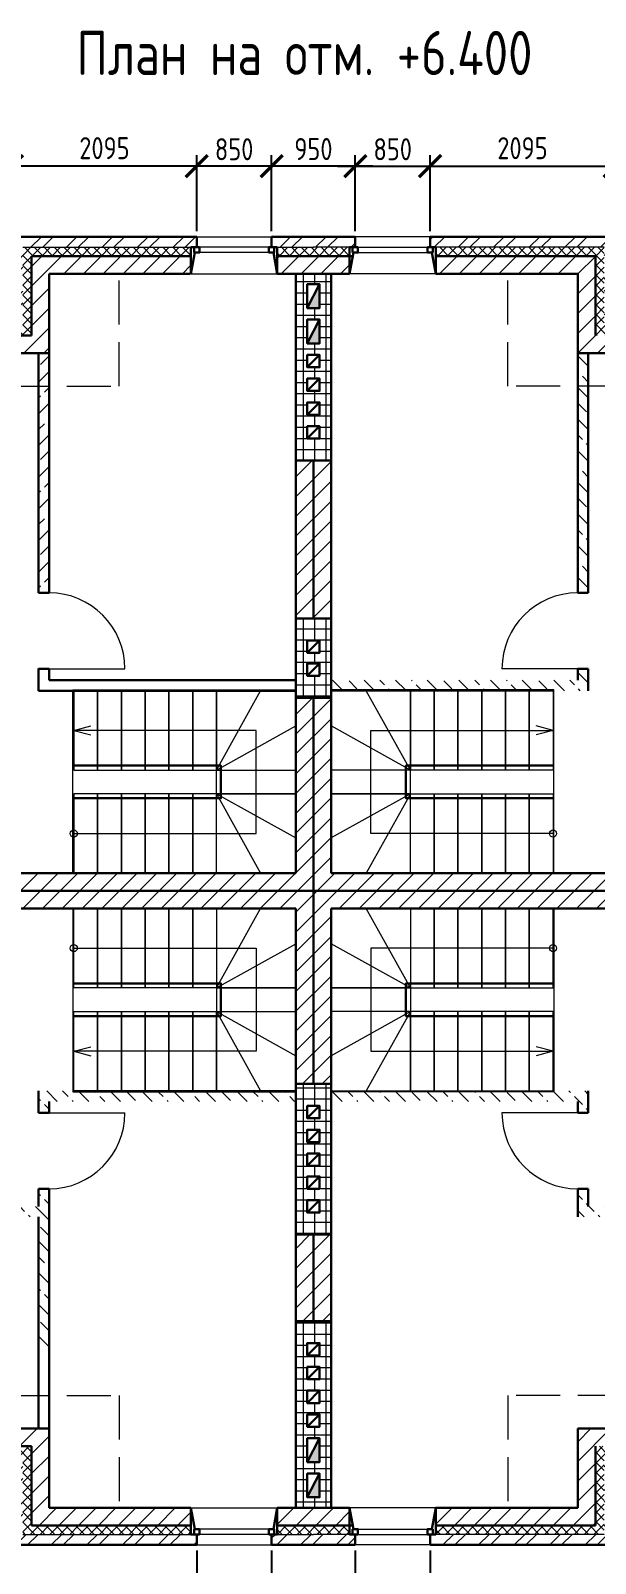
# Model space of a CAD drawing. Header units: millimetres. Extents: x -56498 to 234605, y -296269 to -29969.
# Drawn here: x 82372 to 88782, y -166939 to -149553 of the extents above; entities that cross this region are included whole.
import ezdxf
from ezdxf.enums import TextEntityAlignment as Align

# ---------------------------------------------------------------- set-up
doc = ezdxf.new("R2010")
doc.units = ezdxf.units.MM
doc.header["$LTSCALE"] = 100
doc.header["$PDMODE"] = 35
doc.linetypes.add('GOST2.303 4', pattern=[7, 5, -2, 0])
for name, color, linetype, lineweight in [('0.3', 7, 'Continuous', 30), ('Примітки 0.09', 200, 'Continuous', 9), ('Розміри 0.09', 5, 'Continuous', 9), ('Тонкі 0.18', 142, 'Continuous', 18), ('Штрихові 0.18', 7, 'GOST2.303 4', 18), ('Штрихування 0.09', 253, 'Continuous', 9)]:
    doc.layers.add(name, color=color, linetype=linetype, lineweight=lineweight)
doc.styles.add('GOST 2.304', font='CS_Gost2304.shx')
doc.styles.add('SPDS', font='SPDS.shx', dxfattribs={"width": 0.9})
doc.dimstyles.new('SPDS', dxfattribs={"dimscale": 100, "dimtxt": 2.5, "dimasz": 2.5, "dimexe": 1.25, "dimexo": 0.625, "dimtad": 1, "dimrnd": 0.001, "dimtxsty": 'GOST 2.304', "dimblk": 'ARCHTICK', "dimcen": 2.5, "dimdle": 2, "dimadec": 0, "dimazin": 2, "dimtfac": 0.75, "dimtmove": 1, "dimatfit": 3, "dimfxl": 0, "dimtolj": 1, "dimarcsym": 0})

# ---------------------------------------------------------------- blocks, each defined once
blk = doc.blocks.new('_ArchTick')
at = {"color": 0, "linetype": 'ByBlock', "const_width": 0.15}
blk.add_lwpolyline([(-0.5, -0.5), (0.5, 0.5)], dxfattribs=at)
blk = doc.blocks.new('*D242')
at = {"layer": 'Defpoints', "color": 0, "transparency": 16777216}
for p in [(84257, -166730), (85107, -166730), (84257, -167530)]:
    blk.add_point(p, dxfattribs=at)
at = {"layer": 'Розміри 0.09', "color": 0, "lineweight": -2, "transparency": 16777216}
for p, q in [((84257, -166793), (84257, -167655)), ((85107, -166793), (85107, -167655)), ((85307, -167530), (84057, -167530))]:
    blk.add_line(p, q, dxfattribs=at)
at = {"layer": 'Розміри 0.09', "color": 0, "lineweight": -2, "transparency": 16777216, "xscale": 250, "yscale": 250, "zscale": 250, "rotation": 180}
blk.add_blockref('_ArchTick', (84257, -167530), dxfattribs=at)
at = {"layer": 'Розміри 0.09', "color": 0, "lineweight": -2, "transparency": 16777216, "xscale": 250, "yscale": 250, "zscale": 250}
blk.add_blockref('_ArchTick', (85107, -167530), dxfattribs=at)
at = {"layer": 'Розміри 0.09', "color": 0, "transparency": 16777216, "insert": (84682, -167338), "char_height": 250, "attachment_point": 5, "style": 'GOST 2.304'}
blk.add_mtext('\\A1;850', dxfattribs=at)
blk = doc.blocks.new('*D243')
at = {"layer": 'Defpoints', "color": 0, "transparency": 16777216}
for p in [(82162, -166730), (84257, -166730), (82162, -167530)]:
    blk.add_point(p, dxfattribs=at)
at = {"layer": 'Розміри 0.09', "color": 0, "lineweight": -2, "transparency": 16777216}
for p, q in [((82162, -166793), (82162, -167655)), ((84257, -166793), (84257, -167655)), ((84457, -167530), (81962, -167530))]:
    blk.add_line(p, q, dxfattribs=at)
at = {"layer": 'Розміри 0.09', "color": 0, "lineweight": -2, "transparency": 16777216, "xscale": 250, "yscale": 250, "zscale": 250, "rotation": 180}
blk.add_blockref('_ArchTick', (82162, -167530), dxfattribs=at)
at = {"layer": 'Розміри 0.09', "color": 0, "lineweight": -2, "transparency": 16777216, "xscale": 250, "yscale": 250, "zscale": 250}
blk.add_blockref('_ArchTick', (84257, -167530), dxfattribs=at)
at = {"layer": 'Розміри 0.09', "color": 0, "transparency": 16777216, "insert": (83210, -167326), "char_height": 250, "attachment_point": 5, "style": 'GOST 2.304'}
blk.add_mtext('\\A1;2095', dxfattribs=at)
blk = doc.blocks.new('*D218')
at = {"layer": 'Defpoints', "color": 0, "transparency": 16777216}
for p in [(84257, -151090), (84257, -151890), (85107, -151890)]:
    blk.add_point(p, dxfattribs=at)
at = {"layer": 'Розміри 0.09', "color": 0, "lineweight": -2, "transparency": 16777216}
for p, q in [((84257, -151828), (84257, -150965)), ((85107, -151828), (85107, -150965)), ((85307, -151090), (84057, -151090))]:
    blk.add_line(p, q, dxfattribs=at)
at = {"layer": 'Розміри 0.09', "color": 0, "lineweight": -2, "transparency": 16777216, "xscale": 250, "yscale": 250, "zscale": 250, "rotation": 180}
blk.add_blockref('_ArchTick', (84257, -151090), dxfattribs=at)
at = {"layer": 'Розміри 0.09', "color": 0, "lineweight": -2, "transparency": 16777216, "xscale": 250, "yscale": 250, "zscale": 250}
blk.add_blockref('_ArchTick', (85107, -151090), dxfattribs=at)
at = {"layer": 'Розміри 0.09', "color": 0, "transparency": 16777216, "insert": (84682, -150898), "char_height": 250, "attachment_point": 5, "style": 'GOST 2.304'}
blk.add_mtext('\\A1;850', dxfattribs=at)
blk = doc.blocks.new('*D219')
at = {"layer": 'Defpoints', "color": 0, "transparency": 16777216}
for p in [(82162, -151090), (82162, -151890), (84257, -151890)]:
    blk.add_point(p, dxfattribs=at)
at = {"layer": 'Розміри 0.09', "color": 0, "lineweight": -2, "transparency": 16777216}
for p, q in [((82162, -151828), (82162, -150965)), ((84257, -151828), (84257, -150965)), ((84457, -151090), (81962, -151090))]:
    blk.add_line(p, q, dxfattribs=at)
at = {"layer": 'Розміри 0.09', "color": 0, "lineweight": -2, "transparency": 16777216, "xscale": 250, "yscale": 250, "zscale": 250, "rotation": 180}
blk.add_blockref('_ArchTick', (82162, -151090), dxfattribs=at)
at = {"layer": 'Розміри 0.09', "color": 0, "lineweight": -2, "transparency": 16777216, "xscale": 250, "yscale": 250, "zscale": 250}
blk.add_blockref('_ArchTick', (84257, -151090), dxfattribs=at)
at = {"layer": 'Розміри 0.09', "color": 0, "transparency": 16777216, "insert": (83210, -150886), "char_height": 250, "attachment_point": 5, "style": 'GOST 2.304'}
blk.add_mtext('\\A1;2095', dxfattribs=at)
blk = doc.blocks.new('*D222')
at = {"layer": 'Defpoints', "color": 0, "transparency": 16777216}
for p in [(89002, -151090), (86907, -151890), (89002, -151890)]:
    blk.add_point(p, dxfattribs=at)
at = {"layer": 'Розміри 0.09', "color": 0, "lineweight": -2, "transparency": 16777216}
for p, q in [((86907, -151828), (86907, -150965)), ((89002, -151828), (89002, -150965)), ((86707, -151090), (89202, -151090))]:
    blk.add_line(p, q, dxfattribs=at)
at = {"layer": 'Розміри 0.09', "color": 0, "lineweight": -2, "transparency": 16777216, "xscale": 250, "yscale": 250, "zscale": 250, "rotation": 180}
blk.add_blockref('_ArchTick', (86907, -151090), dxfattribs=at)
at = {"layer": 'Розміри 0.09', "color": 0, "lineweight": -2, "transparency": 16777216, "xscale": 250, "yscale": 250, "zscale": 250}
blk.add_blockref('_ArchTick', (89002, -151090), dxfattribs=at)
at = {"layer": 'Розміри 0.09', "color": 0, "transparency": 16777216, "insert": (87955, -150886), "char_height": 250, "attachment_point": 5, "style": 'GOST 2.304'}
blk.add_mtext('\\A1;2095', dxfattribs=at)
blk = doc.blocks.new('*D223')
at = {"layer": 'Defpoints', "color": 0, "transparency": 16777216}
for p in [(85107, -166730), (86057, -166730), (86057, -167530)]:
    blk.add_point(p, dxfattribs=at)
at = {"layer": 'Розміри 0.09', "color": 0, "lineweight": -2, "transparency": 16777216}
for p, q in [((85107, -166793), (85107, -167655)), ((86057, -166793), (86057, -167655)), ((84907, -167530), (86257, -167530))]:
    blk.add_line(p, q, dxfattribs=at)
at = {"layer": 'Розміри 0.09', "color": 0, "lineweight": -2, "transparency": 16777216, "xscale": 250, "yscale": 250, "zscale": 250, "rotation": 180}
blk.add_blockref('_ArchTick', (85107, -167530), dxfattribs=at)
at = {"layer": 'Розміри 0.09', "color": 0, "lineweight": -2, "transparency": 16777216, "xscale": 250, "yscale": 250, "zscale": 250}
blk.add_blockref('_ArchTick', (86057, -167530), dxfattribs=at)
at = {"layer": 'Розміри 0.09', "color": 0, "transparency": 16777216, "insert": (85582, -167336), "char_height": 250, "attachment_point": 5, "style": 'GOST 2.304'}
blk.add_mtext('\\A1;950', dxfattribs=at)
blk = doc.blocks.new('*D224')
at = {"layer": 'Defpoints', "color": 0, "transparency": 16777216}
for p in [(85107, -151090), (85107, -151890), (86057, -151890)]:
    blk.add_point(p, dxfattribs=at)
at = {"layer": 'Розміри 0.09', "color": 0, "lineweight": -2, "transparency": 16777216}
for p, q in [((85107, -151828), (85107, -150965)), ((86057, -151828), (86057, -150965)), ((86257, -151090), (84907, -151090))]:
    blk.add_line(p, q, dxfattribs=at)
at = {"layer": 'Розміри 0.09', "color": 0, "lineweight": -2, "transparency": 16777216, "xscale": 250, "yscale": 250, "zscale": 250, "rotation": 180}
blk.add_blockref('_ArchTick', (85107, -151090), dxfattribs=at)
at = {"layer": 'Розміри 0.09', "color": 0, "lineweight": -2, "transparency": 16777216, "xscale": 250, "yscale": 250, "zscale": 250}
blk.add_blockref('_ArchTick', (86057, -151090), dxfattribs=at)
at = {"layer": 'Розміри 0.09', "color": 0, "transparency": 16777216, "insert": (85582, -150896), "char_height": 250, "attachment_point": 5, "style": 'GOST 2.304'}
blk.add_mtext('\\A1;950', dxfattribs=at)
blk = doc.blocks.new('*D225')
at = {"layer": 'Defpoints', "color": 0, "transparency": 16777216}
for p in [(86907, -151090), (86057, -151890), (86907, -151890)]:
    blk.add_point(p, dxfattribs=at)
at = {"layer": 'Розміри 0.09', "color": 0, "lineweight": -2, "transparency": 16777216}
for p, q in [((86057, -151828), (86057, -150965)), ((86907, -151828), (86907, -150965)), ((85857, -151090), (87107, -151090))]:
    blk.add_line(p, q, dxfattribs=at)
at = {"layer": 'Розміри 0.09', "color": 0, "lineweight": -2, "transparency": 16777216, "xscale": 250, "yscale": 250, "zscale": 250, "rotation": 180}
blk.add_blockref('_ArchTick', (86057, -151090), dxfattribs=at)
at = {"layer": 'Розміри 0.09', "color": 0, "lineweight": -2, "transparency": 16777216, "xscale": 250, "yscale": 250, "zscale": 250}
blk.add_blockref('_ArchTick', (86907, -151090), dxfattribs=at)
at = {"layer": 'Розміри 0.09', "color": 0, "transparency": 16777216, "insert": (86482, -150898), "char_height": 250, "attachment_point": 5, "style": 'GOST 2.304'}
blk.add_mtext('\\A1;850', dxfattribs=at)
blk = doc.blocks.new('*D215')
at = {"layer": 'Defpoints', "color": 0, "transparency": 16777216}
for p in [(86907, -166730), (89002, -166730), (86907, -167530)]:
    blk.add_point(p, dxfattribs=at)
at = {"layer": 'Розміри 0.09', "color": 0, "lineweight": -2, "transparency": 16777216}
for p, q in [((86907, -166793), (86907, -167655)), ((89002, -166793), (89002, -167655)), ((89202, -167530), (86707, -167530))]:
    blk.add_line(p, q, dxfattribs=at)
at = {"layer": 'Розміри 0.09', "color": 0, "lineweight": -2, "transparency": 16777216, "xscale": 250, "yscale": 250, "zscale": 250, "rotation": 180}
blk.add_blockref('_ArchTick', (86907, -167530), dxfattribs=at)
at = {"layer": 'Розміри 0.09', "color": 0, "lineweight": -2, "transparency": 16777216, "xscale": 250, "yscale": 250, "zscale": 250}
blk.add_blockref('_ArchTick', (89002, -167530), dxfattribs=at)
at = {"layer": 'Розміри 0.09', "color": 0, "transparency": 16777216, "insert": (87955, -167326), "char_height": 250, "attachment_point": 5, "style": 'GOST 2.304'}
blk.add_mtext('\\A1;2095', dxfattribs=at)
blk = doc.blocks.new('*D216')
at = {"layer": 'Defpoints', "color": 0, "transparency": 16777216}
for p in [(86057, -166730), (86907, -166730), (86907, -167530)]:
    blk.add_point(p, dxfattribs=at)
at = {"layer": 'Розміри 0.09', "color": 0, "lineweight": -2, "transparency": 16777216}
for p, q in [((86057, -166793), (86057, -167655)), ((86907, -166793), (86907, -167655)), ((85857, -167530), (87107, -167530))]:
    blk.add_line(p, q, dxfattribs=at)
at = {"layer": 'Розміри 0.09', "color": 0, "lineweight": -2, "transparency": 16777216, "xscale": 250, "yscale": 250, "zscale": 250, "rotation": 180}
blk.add_blockref('_ArchTick', (86057, -167530), dxfattribs=at)
at = {"layer": 'Розміри 0.09', "color": 0, "lineweight": -2, "transparency": 16777216, "xscale": 250, "yscale": 250, "zscale": 250}
blk.add_blockref('_ArchTick', (86907, -167530), dxfattribs=at)
at = {"layer": 'Розміри 0.09', "color": 0, "transparency": 16777216, "insert": (86482, -167338), "char_height": 250, "attachment_point": 5, "style": 'GOST 2.304'}
blk.add_mtext('\\A1;850', dxfattribs=at)
blk = doc.blocks.new('A$C6F060024')
for points in [[(70, 6880), (-70, 6610), (70, 6610)], [(70, 6480), (-70, 6210), (70, 6210)], [(70, -6210), (-70, -6480), (70, -6480)], [(70, -6610), (-70, -6880), (70, -6880)]]:
    blk.add_hatch(color=256).paths.add_polyline_path(points)
at = {"layer": '0.3'}
for points in [[(-70, 6610), (-70, 6880), (70, 6880), (-70, 6610), (70, 6610), (70, 6880)], [(-70, 6210), (-70, 6480), (70, 6480), (-70, 6210), (70, 6210), (70, 6480)], [(-70, 5940), (-70, 6080), (70, 6080), (-70, 5940), (70, 5940), (70, 6080)], [(-70, 5670), (-70, 5810), (70, 5810), (-70, 5670), (70, 5670), (70, 5810)], [(-70, 5400), (-70, 5540), (70, 5540), (-70, 5400), (70, 5400), (70, 5540)], [(-70, 5130), (-70, 5270), (70, 5270), (-70, 5130), (70, 5130), (70, 5270)], [(70, 2840), (70, 2700), (-70, 2700), (70, 2840), (-70, 2840), (-70, 2700)], [(70, 2580), (70, 2440), (-70, 2440), (70, 2580), (-70, 2580), (-70, 2440)], [(-5410, 70), (-5410, -70), (-5550, -70), (-5410, 70), (-5550, 70), (-5550, -70)], [(-5410, 70), (-5410, -70), (-5550, -70), (-5410, 70), (-5550, 70), (-5550, -70)], [(-5150, 70), (-5150, -70), (-5290, -70), (-5150, 70), (-5290, 70), (-5290, -70)], [(-5150, 70), (-5150, -70), (-5290, -70), (-5150, 70), (-5290, 70), (-5290, -70)], [(-4890, 70), (-4890, -70), (-5030, -70), (-4890, 70), (-5030, 70), (-5030, -70)], [(-4890, 70), (-4890, -70), (-5030, -70), (-4890, 70), (-5030, 70), (-5030, -70)], [(-4630, 70), (-4630, -70), (-4770, -70), (-4630, 70), (-4770, 70), (-4770, -70)], [(-4630, 70), (-4630, -70), (-4770, -70), (-4630, 70), (-4770, 70), (-4770, -70)], [(-4370, 70), (-4370, -70), (-4510, -70), (-4370, 70), (-4510, 70), (-4510, -70)], [(-4370, 70), (-4370, -70), (-4510, -70), (-4370, 70), (-4510, 70), (-4510, -70)], [(6450, 70), (6450, -70), (6310, -70), (6450, 70), (6310, 70), (6310, -70)], [(6710, 70), (6710, -70), (6570, -70), (6710, 70), (6570, 70), (6570, -70)], [(6710, 70), (6710, -70), (6570, -70), (6710, 70), (6570, 70), (6570, -70)], [(6970, 70), (6970, -70), (6830, -70), (6970, 70), (6830, 70), (6830, -70)], [(7230, 70), (7230, -70), (7090, -70), (7230, 70), (7090, 70), (7090, -70)], [(7490, 70), (7490, -70), (7350, -70), (7490, 70), (7350, 70), (7350, -70)], [(7750, 70), (7750, -70), (7610, -70), (7750, 70), (7610, 70), (7610, -70)], [(-70, -2580), (-70, -2440), (70, -2440), (-70, -2580), (70, -2580), (70, -2440)], [(-70, -2850), (-70, -2710), (70, -2710), (-70, -2850), (70, -2850), (70, -2710)], [(70, -2980), (70, -3120), (-70, -3120), (70, -2980), (-70, -2980), (-70, -3120)], [(-70, -3380), (-70, -3240), (70, -3240), (-70, -3380), (70, -3380), (70, -3240)], [(-70, -3650), (-70, -3510), (70, -3510), (-70, -3650), (70, -3650), (70, -3510)], [(70, -5130), (70, -5270), (-70, -5270), (70, -5130), (-70, -5130), (-70, -5270)], [(70, -5400), (70, -5540), (-70, -5540), (70, -5400), (-70, -5400), (-70, -5540)], [(70, -5670), (70, -5810), (-70, -5810), (70, -5670), (-70, -5670), (-70, -5810)], [(70, -5940), (70, -6080), (-70, -6080), (70, -5940), (-70, -5940), (-70, -6080)], [(70, -6210), (70, -6480), (-70, -6480), (70, -6210), (-70, -6210), (-70, -6480)], [(70, -6610), (70, -6880), (-70, -6880), (70, -6610), (-70, -6610), (-70, -6880)]]:
    blk.add_lwpolyline(points, dxfattribs=at)

msp = doc.modelspace()

# ---------------------------------------------------------------- hatches: boundary and pattern name
at = {"layer": 'Штрихування 0.09'}
h = msp.add_hatch(dxfattribs=at)
h.set_pattern_fill('ANSI32', color=256, scale=30, style=0)
h.paths.add_polyline_path([(82282.29, -152010.359), (84192.291, -152010.359), (84257.291, -152010.359), (84257.291, -151890.359), (82162.29, -151890.359), (82162.29, -152790.359), (74662.29, -152790.359), (74662.29, -154685.359), (74782.29, -154685.359), (74782.29, -154655.359), (74782.29, -154620.359), (74782.29, -152910.359), (82282.29, -152910.359)])
h = msp.add_hatch(dxfattribs=at)
h.set_pattern_fill('ANSI32', color=256, scale=30, style=0)
h.paths.add_polyline_path([(86057.29, -151890.359), (85582.29, -151890.359), (85107.291, -151890.359), (85107.291, -152010.359), (85137.291, -152010.359), (85172.291, -152010.359), (85582.29, -152010.359), (86057.29, -152010.359)])
h = msp.add_hatch(dxfattribs=at)
h.set_pattern_fill('ANSI32', color=256, scale=30, style=0)
h.paths.add_polyline_path([(96502.29, -152790.359), (89002.29, -152790.359), (89002.29, -151890.359), (86907.29, -151890.359), (86907.29, -152010.359), (86937.29, -152010.359), (86972.29, -152010.359), (88882.29, -152010.359), (88882.29, -152910.359), (96382.29, -152910.359), (96382.29, -154620.359), (96382.29, -154685.359), (96502.29, -154685.359)])
h = msp.add_hatch(dxfattribs=at)
h.set_pattern_fill('ANSI37', color=256, scale=25, style=0)
h.paths.add_polyline_path([(82382.29, -152110.359), (84192.291, -152110.359), (84192.291, -152010.359), (82282.29, -152010.359), (82282.29, -152910.359), (74782.29, -152910.359), (74782.29, -154620.359), (74882.29, -154620.359), (74882.29, -153010.359), (82382.29, -153010.359)])
h = msp.add_hatch(dxfattribs=at)
h.set_pattern_fill('ANSI31', color=256, scale=50, style=0)
h.paths.add_polyline_path([(82582.29, -152310.359), (84192.291, -152310.359), (84192.291, -152110.359), (82382.29, -152110.359), (82382.29, -153010.359), (74882.29, -153010.359), (74882.29, -154620.359), (75082.29, -154620.359), (75082.29, -153210.359), (76507.291, -153210.359), (76507.291, -153100.934), (77357.302, -153100.934), (77357.302, -153210.359), (79582.25, -153210.359), (79582.25, -153100.934), (80432.261, -153100.934), (80432.261, -153210.359), (82582.29, -153210.359)])
h.paths.add_polyline_path([(80432.261, -153100.934), (79582.25, -153100.934), (79582.25, -153210.359), (80432.261, -153210.359)], flags=17)
h.paths.add_polyline_path([(77357.302, -153100.934), (76507.291, -153100.934), (76507.291, -153210.359), (77357.302, -153210.359)], flags=17)
h = msp.add_hatch(dxfattribs=at)
h.set_pattern_fill('ANSI37', color=256, scale=25, style=0)
h.paths.add_polyline_path([(85992.29, -152010.359), (85582.29, -152010.359), (85172.291, -152010.359), (85172.291, -152110.359), (85582.29, -152110.359), (85992.29, -152110.359)])
h = msp.add_hatch(dxfattribs=at)
h.set_pattern_fill('ANSI31', color=256, scale=50, style=0)
h.paths.add_polyline_path([(85992.29, -152110.359), (85582.29, -152110.359), (85172.291, -152110.359), (85172.291, -152310.359), (85382.29, -152310.359), (85782.29, -152310.359), (85992.29, -152310.359)])
h = msp.add_hatch(dxfattribs=at)
h.set_pattern_fill('ANSI37', color=256, scale=25, style=0)
h.paths.add_polyline_path([(96382.29, -152910.359), (88882.29, -152910.359), (88882.29, -152010.359), (86972.29, -152010.359), (86972.29, -152110.359), (88782.29, -152110.359), (88782.29, -153010.359), (96282.29, -153010.359), (96282.29, -154620.359), (96382.29, -154620.359)])
h = msp.add_hatch(dxfattribs=at)
h.set_pattern_fill('ANSI31', color=256, scale=50, style=0)
h.paths.add_polyline_path([(96282.29, -153010.359), (88782.29, -153010.359), (88782.29, -152110.359), (86972.29, -152110.359), (86972.29, -152310.359), (88582.29, -152310.359), (88582.29, -153210.359), (90732.32, -153210.359), (90732.32, -153100.934), (91582.331, -153100.934), (91582.331, -153210.359), (93807.279, -153210.359), (93807.279, -153100.934), (94657.289, -153100.934), (94657.289, -153210.359), (96082.29, -153210.359), (96082.29, -154620.359), (96282.29, -154620.359)])
h.paths.add_polyline_path([(94657.289, -153100.934), (93807.279, -153100.934), (93807.279, -153210.359), (94657.289, -153210.359)], flags=17)
h.paths.add_polyline_path([(91582.331, -153100.934), (90732.32, -153100.934), (90732.32, -153210.359), (91582.331, -153210.359)], flags=17)
h = msp.add_hatch(dxfattribs=at)
h.set_pattern_fill('NET', color=256, scale=40, style=0)
h.paths.add_polyline_path([(85782.29, -152310.359), (85382.29, -152310.359), (85382.29, -154430.359), (85782.29, -154430.359)])
h.paths.add_polyline_path([(85652.29, -153500.359), (85652.29, -153640.359), (85512.29, -153640.359), (85512.29, -153500.359)], flags=16)
h.paths.add_polyline_path([(85652.29, -153370.359), (85512.29, -153370.359), (85512.29, -153230.359), (85652.29, -153230.359)], flags=16)
h.paths.add_polyline_path([(85652.29, -153770.359), (85652.29, -153910.359), (85512.29, -153910.359), (85512.29, -153770.359)], flags=16)
h.paths.add_polyline_path([(85652.29, -153100.359), (85512.29, -153100.359), (85512.29, -152830.359), (85652.29, -152830.359)], flags=16)
h.paths.add_polyline_path([(85652.29, -154040.359), (85652.29, -154180.359), (85512.29, -154180.359), (85512.29, -154040.359)], flags=16)
h.paths.add_polyline_path([(85652.29, -152700.359), (85512.29, -152700.359), (85512.29, -152430.359), (85652.29, -152430.359)], flags=16)
h = msp.add_hatch(dxfattribs=at)
h.set_pattern_fill('ANSI33', color=256, scale=40, angle=90, style=0)
h.set_pattern_definition([(225, (0, -318620.72), (-179.60512, 179.60512), []), (225, (1e-14, -318800.32), (-179.60512, 179.60512), [127, -63.5])])
h.paths.add_polyline_path([(82582.29, -154110.378), (82462.29, -154110.378), (82462.29, -153210.359), (82582.29, -153210.359)])
h.paths.add_polyline_path([(82582.29, -155610.359), (82462.29, -155610.359), (82462.29, -154110.378), (82582.29, -154110.378)])
h.paths.add_polyline_path([(82462.29, -155930.359), (82462.29, -155610.359), (82582.29, -155610.359), (82582.29, -155930.359)])
h = msp.add_hatch(dxfattribs=at)
h.set_pattern_fill('ANSI33', color=256, scale=40, angle=90, style=0)
h.paths.add_polyline_path([(88702.29, -154110.378), (88582.29, -154110.378), (88582.29, -155930.359), (88702.29, -155930.359)])
h.paths.add_polyline_path([(88702.29, -153210.359), (88582.29, -153210.359), (88582.29, -154110.378), (88702.29, -154110.378)])
h.paths.add_polyline_path([(88702.29, -156790.359), (88582.29, -156790.359), (88582.29, -156920.359), (85782.29, -156920.359), (85782.29, -157030.359), (88312.29, -157030.359), (88312.29, -157040.359), (88702.29, -157040.359)])
h = msp.add_hatch(dxfattribs=at)
h.set_pattern_fill('ANSI31', color=256, scale=50, style=0)
h.paths.add_polyline_path([(85782.29, -154430.359), (85582.29, -154430.359), (85582.29, -156220.359), (85782.29, -156220.359)])
h.paths.add_polyline_path([(85582.29, -154430.359), (85382.29, -154430.359), (85382.29, -156220.359), (85582.29, -156220.359)])
h = msp.add_hatch(dxfattribs=at)
h.set_pattern_fill('NET', color=256, scale=40, style=0)
h.paths.add_polyline_path([(85782.29, -156220.359), (85382.29, -156220.359), (85382.29, -157120.359), (85782.29, -157120.359), (85782.29, -157040.359), (85782.29, -157030.359)])
h.paths.add_polyline_path([(85652.29, -156470.359), (85652.29, -156610.359), (85512.29, -156610.359), (85512.29, -156470.359)], flags=16)
h.paths.add_polyline_path([(85652.29, -156730.359), (85652.29, -156870.359), (85512.29, -156870.359), (85512.29, -156730.359)], flags=16)
h = msp.add_hatch(dxfattribs=at)
h.set_pattern_fill('ANSI31', color=256, scale=50, style=0)
h.paths.add_polyline_path([(94982.29, -159110.359), (93582.29, -159110.359), (93582.29, -159310.359), (94982.29, -159310.359)])
h.paths.add_polyline_path([(94982.29, -159310.359), (93582.29, -159310.359), (93582.29, -159510.359), (94982.29, -159510.359)])
h.paths.add_polyline_path([(85582.29, -157120.359), (85382.29, -157120.359), (85382.29, -157940.359), (85382.29, -158210.359), (85382.29, -159110.359), (84482.29, -159110.359), (84212.29, -159110.359), (83942.29, -159110.359), (83672.29, -159110.359), (83402.29, -159110.359), (83132.29, -159110.359), (82862.29, -159110.359), (82852.29, -159110.359), (81462.29, -159110.359), (81462.29, -159310.359), (85582.29, -159310.359)])
h.paths.add_polyline_path([(85582.29, -159310.359), (81462.29, -159310.359), (81462.29, -159510.359), (85382.29, -159510.359), (85382.29, -160410.359), (85382.29, -160680.359), (85382.29, -161500.329), (85582.29, -161500.329)])
h.paths.add_polyline_path([(91642.29, -159510.359), (91642.29, -159310.359), (85582.29, -159310.359), (85582.29, -161500.329), (85782.29, -161500.329), (85782.29, -159510.359)])
h.paths.add_polyline_path([(91902.29, -159240.359), (91892.29, -159240.359), (91892.29, -159310.359), (91902.29, -159310.359)])
h.paths.add_polyline_path([(91642.29, -159310.359), (91642.29, -159110.359), (85782.29, -159110.359), (85782.29, -157120.359), (85582.29, -157120.359), (85582.29, -159310.359)])
h = msp.add_hatch(dxfattribs=at)
h.set_pattern_fill('NET', color=256, scale=40, style=0)
h.paths.add_polyline_path([(85782.29, -161500.329), (85382.29, -161500.329), (85382.29, -161580.359), (85382.29, -161590.359), (85382.29, -163210.329), (85782.29, -163210.329)])
h.paths.add_polyline_path([(85652.29, -162160.329), (85512.29, -162160.329), (85512.29, -162020.329), (85652.29, -162020.329)], flags=16)
h.paths.add_polyline_path([(85652.29, -162290.329), (85652.29, -162430.329), (85512.29, -162430.329), (85512.29, -162290.329)], flags=16)
h.paths.add_polyline_path([(85652.29, -161890.329), (85512.29, -161890.329), (85512.29, -161750.329), (85652.29, -161750.329)], flags=16)
h.paths.add_polyline_path([(85652.29, -162550.329), (85652.29, -162690.329), (85512.29, -162690.329), (85512.29, -162550.329)], flags=16)
h.paths.add_polyline_path([(85652.29, -162820.329), (85652.29, -162960.329), (85512.29, -162960.329), (85512.29, -162820.329)], flags=16)
h = msp.add_hatch(dxfattribs=at)
h.set_pattern_fill('ANSI33', color=256, scale=40, angle=90, style=0)
h.paths.add_polyline_path([(85382.29, -161590.359), (82852.29, -161590.359), (82852.29, -161580.359), (82462.29, -161580.359), (82462.29, -161830.359), (82582.29, -161830.359), (82582.29, -161700.359), (85382.29, -161700.359)])
h = msp.add_hatch(dxfattribs=at)
h.set_pattern_fill('ANSI33', color=256, scale=40, angle=90, style=0)
h.paths.add_polyline_path([(88702.29, -161580.359), (88312.29, -161580.359), (88312.29, -161590.359), (85782.29, -161590.359), (85782.29, -161700.359), (88582.29, -161700.359), (88582.29, -161830.359), (88702.29, -161830.359)])
h = msp.add_hatch(dxfattribs=at)
h.set_pattern_fill('ANSI33', color=256, scale=40, angle=90, style=0)
h.paths.add_polyline_path([(82582.29, -162690.359), (82462.29, -162690.359), (82462.29, -162890.359), (81062.289, -162890.359), (81062.289, -162690.359), (80942.289, -162690.359), (80942.289, -163010.359), (82462.29, -163010.359), (82462.29, -164510.339), (82582.29, -164510.339)])
h = msp.add_hatch(dxfattribs=at)
h.set_pattern_fill('ANSI33', color=256, scale=40, angle=90, style=0)
h.paths.add_polyline_path([(90222.292, -164510.339), (90102.292, -164510.339), (90102.292, -165410.359), (90222.292, -165410.359)])
h.paths.add_polyline_path([(90222.292, -162690.359), (90102.292, -162690.359), (90102.292, -162890.359), (88702.29, -162890.359), (88702.29, -162690.359), (88582.29, -162690.359), (88582.29, -163010.359), (90102.292, -163010.359), (90102.292, -164510.339), (90222.292, -164510.339)])
h = msp.add_hatch(dxfattribs=at)
h.set_pattern_fill('ANSI31', color=256, scale=50, style=0)
h.paths.add_polyline_path([(85782.29, -163210.329), (85582.29, -163210.329), (85582.29, -164190.359), (85782.29, -164190.359)])
h.paths.add_polyline_path([(85582.29, -163210.329), (85382.29, -163210.329), (85382.29, -164190.359), (85582.29, -164190.359)])
h = msp.add_hatch(dxfattribs=at)
h.set_pattern_fill('ANSI32', color=256, scale=30, style=0)
h.paths.add_polyline_path([(82282.29, -165710.359), (74782.29, -165710.359), (74782.29, -164000.359), (74782.29, -163935.359), (74662.29, -163935.359), (74662.29, -165830.359), (82162.29, -165830.359), (82162.29, -166730.359), (84257.312, -166730.359), (84257.312, -166610.359), (84227.312, -166610.359), (84192.312, -166610.359), (82282.29, -166610.359)])
h = msp.add_hatch(dxfattribs=at)
h.set_pattern_fill('ANSI32', color=256, scale=30, style=0)
h.paths.add_polyline_path([(96502.29, -163935.359), (96382.29, -163935.359), (96382.29, -163965.359), (96382.29, -164000.359), (96382.29, -165710.359), (88882.29, -165710.359), (88882.29, -166610.359), (86972.29, -166610.359), (86907.29, -166610.359), (86907.29, -166730.359), (89002.29, -166730.359), (89002.29, -165830.359), (96502.29, -165830.359)])
h = msp.add_hatch(dxfattribs=at)
h.set_pattern_fill('ANSI37', color=256, scale=25, style=0)
h.paths.add_polyline_path([(82382.29, -165610.359), (74882.29, -165610.359), (74882.29, -164000.359), (74782.29, -164000.359), (74782.29, -165710.359), (82282.29, -165710.359), (82282.29, -166610.359), (84192.312, -166610.359), (84192.312, -166510.359), (82382.29, -166510.359)])
h = msp.add_hatch(dxfattribs=at)
h.set_pattern_fill('ANSI31', color=256, scale=50, style=0)
h.paths.add_polyline_path([(82582.29, -165410.359), (80432.261, -165410.359), (80432.261, -165519.783), (79582.25, -165519.783), (79582.25, -165410.359), (77357.302, -165410.359), (77357.302, -165519.783), (76507.291, -165519.783), (76507.291, -165410.359), (75082.29, -165410.359), (75082.29, -164000.359), (74882.29, -164000.359), (74882.29, -165610.359), (82382.29, -165610.359), (82382.29, -166510.359), (84192.312, -166510.359), (84192.312, -166310.359), (82582.29, -166310.359)])
h.paths.add_polyline_path([(80432.261, -165410.359), (79582.25, -165410.359), (79582.25, -165519.783), (80432.261, -165519.783)], flags=17)
h.paths.add_polyline_path([(77357.302, -165410.359), (76507.291, -165410.359), (76507.291, -165519.783), (77357.302, -165519.783)], flags=17)
h = msp.add_hatch(dxfattribs=at)
h.set_pattern_fill('ANSI37', color=256, scale=25, style=0)
h.paths.add_polyline_path([(96382.29, -164000.359), (96282.29, -164000.359), (96282.29, -165610.359), (88782.29, -165610.359), (88782.29, -166510.359), (86972.29, -166510.359), (86972.29, -166610.359), (88882.29, -166610.359), (88882.29, -165710.359), (96382.29, -165710.359)])
h = msp.add_hatch(dxfattribs=at)
h.set_pattern_fill('ANSI31', color=256, scale=50, style=0)
h.paths.add_polyline_path([(93807.279, -165410.359), (91582.331, -165410.359), (91582.331, -165519.783), (90732.32, -165519.783), (90732.32, -165410.359), (88582.29, -165410.359), (88582.29, -166310.359), (86972.29, -166310.359), (86972.29, -166510.359), (88782.29, -166510.359), (88782.29, -165610.359), (96282.29, -165610.359), (96282.29, -164000.359), (96082.29, -164000.359), (96082.29, -165410.359), (94657.289, -165410.359), (94657.289, -165519.783), (93807.279, -165519.783)])
h.paths.add_polyline_path([(94657.289, -165410.359), (93807.279, -165410.359), (93807.279, -165519.783), (94657.289, -165519.783)], flags=17)
h.paths.add_polyline_path([(91582.331, -165410.359), (90732.32, -165410.359), (90732.32, -165519.783), (91582.331, -165519.783)], flags=17)
h = msp.add_hatch(dxfattribs=at)
h.set_pattern_fill('NET', color=256, scale=40, style=0)
h.paths.add_polyline_path([(85782.29, -164190.359), (85382.29, -164190.359), (85382.29, -166310.359), (85782.29, -166310.359)])
h.paths.add_polyline_path([(85652.29, -165120.359), (85512.29, -165120.359), (85512.29, -164980.359), (85652.29, -164980.359)], flags=16)
h.paths.add_polyline_path([(85652.29, -165250.359), (85652.29, -165390.359), (85512.29, -165390.359), (85512.29, -165250.359)], flags=16)
h.paths.add_polyline_path([(85652.29, -164850.359), (85512.29, -164850.359), (85512.29, -164710.359), (85652.29, -164710.359)], flags=16)
h.paths.add_polyline_path([(85652.29, -165520.359), (85652.29, -165790.359), (85512.29, -165790.359), (85512.29, -165520.359)], flags=16)
h.paths.add_polyline_path([(85652.29, -164580.359), (85512.29, -164580.359), (85512.29, -164440.359), (85652.29, -164440.359)], flags=16)
h.paths.add_polyline_path([(85652.29, -165920.359), (85652.29, -166190.359), (85512.29, -166190.359), (85512.29, -165920.359)], flags=16)
h = msp.add_hatch(dxfattribs=at)
h.set_pattern_fill('ANSI31', color=256, scale=50, style=0)
h.paths.add_polyline_path([(85992.29, -166310.359), (85782.29, -166310.359), (85382.29, -166310.359), (85172.291, -166310.359), (85172.291, -166510.359), (85582.29, -166510.359), (85992.29, -166510.359)])
h = msp.add_hatch(dxfattribs=at)
h.set_pattern_fill('ANSI37', color=256, scale=25, style=0)
h.paths.add_polyline_path([(85992.29, -166510.359), (85582.29, -166510.359), (85172.291, -166510.359), (85172.291, -166610.359), (85582.29, -166610.359), (85992.29, -166610.359)])
h = msp.add_hatch(dxfattribs=at)
h.set_pattern_fill('ANSI32', color=256, scale=30, style=0)
h.paths.add_polyline_path([(86057.29, -166610.359), (86027.29, -166610.359), (85992.29, -166610.359), (85582.29, -166610.359), (85107.291, -166610.359), (85107.291, -166730.359), (85582.29, -166730.359), (86057.29, -166730.359)])

# ---------------------------------------------------------------- linework, layer by layer
at = {"layer": '0.3'}
for p, q in [((82162.29, -151890.359), (84257.291, -151890.359)), ((84257.291, -151890.359), (84257.291, -152010.359)), ((85107.291, -151890.359), (85582.29, -151890.359)), ((85107.291, -151890.359), (85107.291, -152010.359)), ((86057.29, -151890.359), (85582.29, -151890.359)), ((86057.29, -151890.359), (86057.29, -152010.359)), ((89002.29, -151890.359), (86907.29, -151890.359)), ((86907.29, -151890.359), (86907.29, -152010.359)), ((82382.29, -152110.359), (82382.29, -153010.359)), ((82382.29, -152110.359), (84192.291, -152110.359)), ((84192.291, -152310.359), (84192.291, -152010.359)), ((84192.291, -152010.359), (84257.291, -152010.359)), ((84237.291, -152070.359), (84192.291, -152310.359)), ((85172.291, -152010.359), (85107.291, -152010.359)), ((85127.291, -152070.359), (85172.291, -152310.359)), ((85172.291, -152310.359), (85172.291, -152010.359)), ((85172.316, -152110.359), (85582.29, -152110.359)), ((86029.79, -152110.359), (85582.29, -152110.359)), ((85992.29, -152310.359), (85992.29, -152010.359)), ((85992.29, -152010.359), (86057.29, -152010.359)), ((86037.29, -152070.359), (85992.29, -152310.359)), ((86972.29, -152010.359), (86907.29, -152010.359)), ((86927.29, -152070.359), (86972.29, -152310.359)), ((86972.29, -152310.359), (86972.29, -152010.359)), ((88782.29, -152110.359), (86972.29, -152110.359)), ((88782.29, -152110.359), (88782.29, -153010.359)), ((82582.29, -152310.359), (82582.29, -153210.359)), ((82582.29, -152310.359), (84182.319, -152310.359)), ((85172.316, -152310.359), (85382.29, -152310.359)), ((85382.29, -159110.359), (85382.29, -152310.359)), ((85782.29, -152310.359), (85382.29, -152310.359)), ((85782.29, -159110.359), (85782.29, -152310.359)), ((85992.29, -152310.359), (85782.29, -152310.359)), ((88582.29, -152310.359), (86972.29, -152310.359)), ((88582.29, -152310.359), (88582.29, -153210.359)), ((74882.29, -153010.359), (82382.29, -153010.359)), ((75082.29, -153210.359), (82582.29, -153210.359)), ((82462.29, -155930.359), (82462.29, -153210.359)), ((82582.29, -155930.359), (82582.29, -153210.359)), ((96082.29, -153210.359), (88582.29, -153210.359)), ((88582.29, -153210.359), (88582.29, -155930.359)), ((88702.29, -155930.359), (88702.29, -153210.359)), ((85382.29, -154430.359), (85782.29, -154430.359)), ((85582.29, -156220.359), (85582.29, -154430.359)), ((82462.29, -155930.359), (82582.29, -155930.359)), ((88702.29, -155930.359), (88582.29, -155930.359)), ((85382.29, -156220.359), (85782.29, -156220.359)), ((82462.29, -157040.359), (82462.29, -156789.851)), ((82462.29, -156790.359), (82582.29, -156790.359)), ((82582.29, -156920.359), (82582.29, -156790.359)), ((88582.29, -156920.359), (88582.29, -156790.359)), ((88702.29, -156790.359), (88582.29, -156790.359)), ((88702.29, -157040.359), (88702.29, -156790.359)), ((82582.29, -156920.359), (85382.29, -156920.359)), ((82462.29, -157040.359), (85382.29, -157040.359)), ((85382.29, -157120.359), (85782.29, -157120.359)), ((85582.29, -159310.359), (85582.29, -157120.359)), ((85382.29, -159110.359), (76182.29, -159110.359)), ((85382.29, -159110.359), (76182.29, -159110.359)), ((85782.29, -159110.359), (94982.29, -159110.359)), ((85782.29, -159110.359), (94982.29, -159110.359)), ((85582.29, -159310.359), (81462.29, -159310.359)), ((85582.29, -159310.359), (85582.29, -161500.329)), ((85582.29, -159310.359), (85582.29, -161500.329)), ((85582.29, -159310.359), (85582.29, -161500.329)), ((85582.29, -159310.359), (91642.29, -159310.359)), ((85582.29, -159310.359), (85582.29, -161500.329)), ((85382.29, -159510.359), (76182.29, -159510.359)), ((85382.29, -159510.359), (76182.29, -159510.359)), ((85382.29, -159510.359), (85382.29, -166310.359)), ((85782.29, -159510.359), (85782.29, -166310.359)), ((85782.29, -159510.359), (94982.29, -159510.359)), ((85782.29, -159510.359), (94982.29, -159510.359)), ((85382.29, -161500.329), (85782.29, -161500.329)), ((82462.29, -161580.359), (82462.29, -161830.359)), ((88702.29, -161580.359), (88702.29, -161830.359)), ((82462.29, -161830.359), (82582.29, -161830.359)), ((82582.29, -161700.359), (82582.29, -161830.359)), ((88582.29, -161700.359), (88582.29, -161830.359)), ((88702.29, -161830.359), (88582.29, -161830.359)), ((82462.29, -162690.359), (82462.29, -162890.359)), ((82462.29, -162690.359), (82582.29, -162690.359)), ((82582.29, -162690.359), (82582.29, -165410.359)), ((88582.29, -162690.359), (88582.29, -163010.359)), ((88702.29, -162690.359), (88582.29, -162690.359)), ((88702.29, -162690.359), (88702.29, -162890.359)), ((82462.29, -163010.359), (82462.29, -165410.359)), ((85382.29, -163210.329), (85782.29, -163210.329)), ((85582.29, -163210.329), (85582.29, -164190.359)), ((85382.29, -164190.359), (85782.29, -164190.359)), ((75082.29, -165410.359), (82582.29, -165410.359)), ((82582.29, -166310.359), (82582.29, -165410.359)), ((88582.29, -166310.359), (88582.29, -165410.359)), ((96082.29, -165410.359), (88582.29, -165410.359)), ((74882.29, -165610.359), (82382.29, -165610.359)), ((82382.29, -166510.359), (82382.29, -165610.359)), ((88782.29, -166510.359), (88782.29, -165610.359)), ((82582.29, -166310.359), (84192.312, -166310.359)), ((84192.312, -166310.359), (84192.312, -166610.359)), ((84237.312, -166550.359), (84192.312, -166310.359)), ((85127.291, -166550.359), (85172.291, -166310.359)), ((85172.291, -166310.359), (85172.291, -166610.359)), ((85172.316, -166310.359), (85382.29, -166310.359)), ((85382.29, -166310.359), (85782.29, -166310.359)), ((85992.29, -166310.359), (85782.29, -166310.359)), ((85992.29, -166310.359), (85992.29, -166610.359)), ((86037.29, -166550.359), (85992.29, -166310.359)), ((86927.29, -166550.359), (86972.29, -166310.359)), ((88582.29, -166310.359), (86972.29, -166310.359)), ((86972.29, -166310.359), (86972.29, -166610.359)), ((82382.29, -166510.359), (84192.312, -166510.359)), ((85172.316, -166510.359), (85582.29, -166510.359)), ((86029.79, -166510.359), (85582.29, -166510.359)), ((88782.29, -166510.359), (86972.29, -166510.359)), ((82162.29, -166730.359), (84257.291, -166730.359)), ((84192.312, -166610.359), (84257.312, -166610.359)), ((84257.312, -166730.359), (84257.312, -166610.359)), ((85107.291, -166730.359), (85107.291, -166610.359)), ((85172.291, -166610.359), (85107.291, -166610.359)), ((85107.291, -166730.359), (85582.29, -166730.359)), ((86057.29, -166730.359), (85582.29, -166730.359)), ((85992.29, -166610.359), (86057.29, -166610.359)), ((86057.29, -166730.359), (86057.29, -166610.359)), ((86907.29, -166730.359), (86907.29, -166610.359)), ((86972.29, -166610.359), (86907.29, -166610.359)), ((89002.29, -166730.359), (86907.29, -166730.359))]:
    msp.add_line(p, q, dxfattribs=at)
for points in [[(84227.291, -152070.359), (84227.291, -152010.359), (84287.291, -152010.359), (84287.291, -152070.359)], [(85137.291, -152070.359), (85137.291, -152010.359), (85077.291, -152010.359), (85077.291, -152070.359)], [(86027.29, -152070.359), (86027.29, -152010.359), (86087.29, -152010.359), (86087.29, -152070.359)], [(86937.29, -152070.359), (86937.29, -152010.359), (86877.29, -152010.359), (86877.29, -152070.359)], [(84227.312, -166550.359), (84227.312, -166610.359), (84287.312, -166610.359), (84287.312, -166550.359)], [(85137.291, -166550.359), (85137.291, -166610.359), (85077.291, -166610.359), (85077.291, -166550.359)], [(86027.29, -166550.359), (86027.29, -166610.359), (86087.29, -166610.359), (86087.29, -166550.359)], [(86937.29, -166550.359), (86937.29, -166610.359), (86877.29, -166610.359), (86877.29, -166550.359)]]:
    msp.add_lwpolyline(points, close=True, dxfattribs=at)
for points in [[(82862.29, -158260.359), (84532.29, -158260.359), (84532.29, -157890.359), (82862.29, -157890.359)], [(88302.29, -158260.359), (86632.29, -158260.359), (86632.29, -157890.359), (88302.29, -157890.359)], [(82862.29, -160360.359), (84532.29, -160360.359), (84532.29, -160730.359), (82862.29, -160730.359)], [(88302.29, -160360.359), (86632.29, -160360.359), (86632.29, -160730.359), (88302.29, -160730.359)]]:
    msp.add_lwpolyline(points, dxfattribs=at)
at = {"layer": 'Тонкі 0.18'}
for p, q in [((84257.291, -151890.359), (85107.291, -151890.359)), ((86907.29, -151890.359), (86057.29, -151890.359)), ((82282.29, -152010.359), (84192.291, -152010.359)), ((85077.291, -152010.359), (84287.291, -152010.359)), ((85077.291, -152070.359), (84287.291, -152070.359)), ((85077.291, -152010.359), (85582.29, -152010.359)), ((86087.29, -152010.359), (85582.29, -152010.359)), ((86087.29, -152010.359), (86877.29, -152010.359)), ((86087.29, -152070.359), (86877.29, -152070.359)), ((88882.29, -152010.359), (86972.29, -152010.359)), ((84192.291, -152310.359), (85172.291, -152310.359)), ((86972.29, -152310.359), (85992.29, -152310.359)), ((82582.29, -156790.359), (83442.29, -156790.359)), ((88582.29, -156790.359), (87722.29, -156790.359)), ((84482.29, -157940.359), (84982.29, -157040.359)), ((86682.29, -157940.359), (86182.29, -157040.359)), ((82862.29, -157490.359), (83055.476, -157438.595)), ((82862.29, -157490.359), (83055.476, -157542.122)), ((84482.29, -157940.359), (85382.29, -157440.359)), ((86682.29, -157940.359), (85782.29, -157440.359)), ((88302.29, -157490.359), (88109.105, -157438.595)), ((88302.29, -157490.359), (88109.105, -157542.122)), ((84482.29, -158210.359), (85382.29, -158710.359)), ((84482.29, -158210.359), (84982.29, -159110.359)), ((86682.29, -158210.359), (85782.29, -158710.359)), ((86682.29, -158210.359), (86182.29, -159110.359)), ((84482.29, -160410.359), (84982.29, -159510.359)), ((86682.29, -160410.359), (86182.29, -159510.359)), ((84482.29, -160410.359), (85382.29, -159910.359)), ((86682.29, -160410.359), (85782.29, -159910.359)), ((84482.29, -160680.359), (85382.29, -161180.359)), ((84482.29, -160680.359), (84982.29, -161580.359)), ((86682.29, -160680.359), (85782.29, -161180.359)), ((86682.29, -160680.359), (86182.29, -161580.359)), ((82862.29, -161130.359), (83055.476, -161078.595)), ((82862.29, -161130.359), (83055.476, -161182.122)), ((88302.29, -161130.359), (88109.105, -161078.595)), ((88302.29, -161130.359), (88109.105, -161182.122)), ((82582.29, -161830.359), (83442.29, -161830.359)), ((88582.29, -161830.359), (87722.29, -161830.359)), ((84192.312, -166310.359), (85172.291, -166310.359)), ((86972.29, -166310.359), (85992.29, -166310.359)), ((85077.291, -166550.359), (84287.312, -166550.359)), ((86087.29, -166550.359), (86877.29, -166550.359)), ((82282.29, -166610.359), (84192.312, -166610.359)), ((84257.312, -166730.359), (85107.291, -166730.359)), ((85077.291, -166610.359), (84287.312, -166610.359)), ((85077.291, -166610.359), (85582.29, -166610.359)), ((86087.29, -166610.359), (85582.29, -166610.359)), ((86907.29, -166730.359), (86057.29, -166730.359)), ((86087.29, -166610.359), (86877.29, -166610.359)), ((88882.29, -166610.359), (86972.29, -166610.359))]:
    msp.add_line(p, q, dxfattribs=at)
for points in [[(85382.29, -159110.359), (82852.29, -159110.359), (82852.29, -157030.359), (85382.29, -157030.359)], [(83132.29, -157040.359), (82862.29, -157040.359), (82862.29, -157940.359), (83132.29, -157940.359)], [(83402.29, -157040.359), (83132.29, -157040.359), (83132.29, -157940.359), (83402.29, -157940.359)], [(83672.29, -157040.359), (83402.29, -157040.359), (83402.29, -157940.359), (83672.29, -157940.359)], [(83942.29, -157040.359), (83672.29, -157040.359), (83672.29, -157940.359), (83942.29, -157940.359)], [(84212.29, -157040.359), (83942.29, -157040.359), (83942.29, -157940.359), (84212.29, -157940.359)], [(84482.29, -157040.359), (84212.29, -157040.359), (84212.29, -157940.359), (84482.29, -157940.359)], [(85382.29, -157040.359), (84482.29, -157040.359), (84482.29, -157940.359), (85382.29, -157940.359)], [(85782.29, -159110.359), (88312.29, -159110.359), (88312.29, -157030.359), (85782.29, -157030.359)], [(85782.29, -157040.359), (86682.29, -157040.359), (86682.29, -157940.359), (85782.29, -157940.359)], [(86682.29, -157040.359), (86952.29, -157040.359), (86952.29, -157940.359), (86682.29, -157940.359)], [(86952.29, -157040.359), (87222.29, -157040.359), (87222.29, -157940.359), (86952.29, -157940.359)], [(87222.29, -157040.359), (87492.29, -157040.359), (87492.29, -157940.359), (87222.29, -157940.359)], [(87492.29, -157040.359), (87762.29, -157040.359), (87762.29, -157940.359), (87492.29, -157940.359)], [(87762.29, -157040.359), (88032.29, -157040.359), (88032.29, -157940.359), (87762.29, -157940.359)], [(88032.29, -157040.359), (88302.29, -157040.359), (88302.29, -157940.359), (88032.29, -157940.359)], [(84482.29, -158210.359), (84482.29, -157940.359), (85382.29, -157940.359), (85382.29, -158210.359)], [(86682.29, -158210.359), (86682.29, -157940.359), (85782.29, -157940.359), (85782.29, -158210.359)], [(83132.29, -158210.359), (82862.29, -158210.359), (82862.29, -159110.359), (83132.29, -159110.359)], [(83402.29, -158210.359), (83132.29, -158210.359), (83132.29, -159110.359), (83402.29, -159110.359)], [(83672.29, -158210.359), (83402.29, -158210.359), (83402.29, -159110.359), (83672.29, -159110.359)], [(83942.29, -158210.359), (83672.29, -158210.359), (83672.29, -159110.359), (83942.29, -159110.359)], [(84212.29, -158210.359), (83942.29, -158210.359), (83942.29, -159110.359), (84212.29, -159110.359)], [(84482.29, -158210.359), (84212.29, -158210.359), (84212.29, -159110.359), (84482.29, -159110.359)], [(85382.29, -159110.359), (84482.29, -159110.359), (84482.29, -158210.359), (85382.29, -158210.359)], [(85782.29, -159110.359), (86682.29, -159110.359), (86682.29, -158210.359), (85782.29, -158210.359)], [(86682.29, -158210.359), (86952.29, -158210.359), (86952.29, -159110.359), (86682.29, -159110.359)], [(86952.29, -158210.359), (87222.29, -158210.359), (87222.29, -159110.359), (86952.29, -159110.359)], [(87222.29, -158210.359), (87492.29, -158210.359), (87492.29, -159110.359), (87222.29, -159110.359)], [(87492.29, -158210.359), (87762.29, -158210.359), (87762.29, -159110.359), (87492.29, -159110.359)], [(87762.29, -158210.359), (88032.29, -158210.359), (88032.29, -159110.359), (87762.29, -159110.359)], [(88032.29, -158210.359), (88302.29, -158210.359), (88302.29, -159110.359), (88032.29, -159110.359)], [(85382.29, -159510.359), (82852.29, -159510.359), (82852.29, -161590.359), (85382.29, -161590.359)], [(83132.29, -160410.359), (82862.29, -160410.359), (82862.29, -159510.359), (83132.29, -159510.359)], [(83402.29, -160410.359), (83132.29, -160410.359), (83132.29, -159510.359), (83402.29, -159510.359)], [(83672.29, -160410.359), (83402.29, -160410.359), (83402.29, -159510.359), (83672.29, -159510.359)], [(83942.29, -160410.359), (83672.29, -160410.359), (83672.29, -159510.359), (83942.29, -159510.359)], [(84212.29, -160410.359), (83942.29, -160410.359), (83942.29, -159510.359), (84212.29, -159510.359)], [(84482.29, -160410.359), (84212.29, -160410.359), (84212.29, -159510.359), (84482.29, -159510.359)], [(85382.29, -159510.359), (84482.29, -159510.359), (84482.29, -160410.359), (85382.29, -160410.359)], [(85782.29, -159510.359), (88312.29, -159510.359), (88312.29, -161590.359), (85782.29, -161590.359)], [(85782.29, -159510.359), (86682.29, -159510.359), (86682.29, -160410.359), (85782.29, -160410.359)], [(86682.29, -160410.359), (86952.29, -160410.359), (86952.29, -159510.359), (86682.29, -159510.359)], [(86952.29, -160410.359), (87222.29, -160410.359), (87222.29, -159510.359), (86952.29, -159510.359)], [(87222.29, -160410.359), (87492.29, -160410.359), (87492.29, -159510.359), (87222.29, -159510.359)], [(87492.29, -160410.359), (87762.29, -160410.359), (87762.29, -159510.359), (87492.29, -159510.359)], [(87762.29, -160410.359), (88032.29, -160410.359), (88032.29, -159510.359), (87762.29, -159510.359)], [(88032.29, -160410.359), (88302.29, -160410.359), (88302.29, -159510.359), (88032.29, -159510.359)], [(84482.29, -160410.359), (84482.29, -160680.359), (85382.29, -160680.359), (85382.29, -160410.359)], [(86682.29, -160410.359), (86682.29, -160680.359), (85782.29, -160680.359), (85782.29, -160410.359)], [(83132.29, -161580.359), (82862.29, -161580.359), (82862.29, -160680.359), (83132.29, -160680.359)], [(83402.29, -161580.359), (83132.29, -161580.359), (83132.29, -160680.359), (83402.29, -160680.359)], [(83672.29, -161580.359), (83402.29, -161580.359), (83402.29, -160680.359), (83672.29, -160680.359)], [(83942.29, -161580.359), (83672.29, -161580.359), (83672.29, -160680.359), (83942.29, -160680.359)], [(84212.29, -161580.359), (83942.29, -161580.359), (83942.29, -160680.359), (84212.29, -160680.359)], [(84482.29, -161580.359), (84212.29, -161580.359), (84212.29, -160680.359), (84482.29, -160680.359)], [(85382.29, -161580.359), (84482.29, -161580.359), (84482.29, -160680.359), (85382.29, -160680.359)], [(85782.29, -161580.359), (86682.29, -161580.359), (86682.29, -160680.359), (85782.29, -160680.359)], [(86682.29, -161580.359), (86952.29, -161580.359), (86952.29, -160680.359), (86682.29, -160680.359)], [(86952.29, -161580.359), (87222.29, -161580.359), (87222.29, -160680.359), (86952.29, -160680.359)], [(87222.29, -161580.359), (87492.29, -161580.359), (87492.29, -160680.359), (87222.29, -160680.359)], [(87492.29, -161580.359), (87762.29, -161580.359), (87762.29, -160680.359), (87492.29, -160680.359)], [(87762.29, -161580.359), (88032.29, -161580.359), (88032.29, -160680.359), (87762.29, -160680.359)], [(88032.29, -161580.359), (88302.29, -161580.359), (88302.29, -160680.359), (88032.29, -160680.359)]]:
    msp.add_lwpolyline(points, close=True, dxfattribs=at)
for points in [[(82862.29, -158660.359), (84932.29, -158660.359), (84932.29, -157490.359), (82862.29, -157490.359)], [(88302.29, -158660.359), (86232.29, -158660.359), (86232.29, -157490.359), (88302.29, -157490.359)], [(82862.29, -159960.359), (84932.29, -159960.359), (84932.29, -161130.359), (82862.29, -161130.359)], [(88302.29, -159960.359), (86232.29, -159960.359), (86232.29, -161130.359), (88302.29, -161130.359)]]:
    msp.add_lwpolyline(points, dxfattribs=at)
for centre in [(82862.29, -158660.359), (88302.29, -158660.359), (82862.29, -159960.359), (88302.29, -159960.359)]:
    msp.add_circle(centre, 40, dxfattribs=at)
for centre, start, end in [((82582.29, -156790.359), 0, 90), ((88582.29, -156790.359), 90, 180), ((82582.29, -161830.359), 270, 0), ((88582.29, -161830.359), 180, 270)]:
    msp.add_arc(centre, 860, start, end, dxfattribs=at)
at = {"layer": 'Штрихові 0.18'}
for points in [[(75082.29, -153585.378), (83377.319, -153585.378), (83377.319, -152310.359)], [(96082.29, -153585.378), (87787.262, -153585.378), (87787.262, -152310.359)], [(75082.29, -165035.339), (83377.319, -165035.339), (83377.319, -166310.359)], [(96082.29, -165035.339), (87787.262, -165035.339), (87787.262, -166310.359)]]:
    msp.add_lwpolyline(points, dxfattribs=at)

# ---------------------------------------------------------------- block references
at = {"layer": '0.3'}
msp.add_blockref('A$C6F060024', (85582.29, -159310.359), dxfattribs=at)

# ---------------------------------------------------------------- texts
at = {"layer": 'Примітки 0.09', "style": 'SPDS'}
msp.add_text('План на отм. +6.400', height=500, dxfattribs=at).set_placement((85480.507, -150056.241), align=Align.CENTER)

# ---------------------------------------------------------------- dimensions: what is measured, and where the dimension line sits
at = {"layer": 'Розміри 0.09'}
for base, p1, p2, picture, middle in [((82162.29, -151090.359), (84257.291, -151890.359), (82162.29, -151890.359), '*D219', (83209.791, -150885.942)), ((84257.291, -151090.359), (85107.291, -151890.359), (84257.291, -151890.359), '*D218', (84682.291, -150897.681)), ((82162.29, -167530.359), (84257.291, -166730.359), (82162.29, -166730.359), '*D243', (83209.791, -167325.942)), ((84257.291, -167530.359), (85107.291, -166730.359), (84257.291, -166730.359), '*D242', (84682.291, -167337.681)), ((86057.29, -167530.359), (85107.291, -166730.359), (86057.29, -166730.359), '*D223', (85582.29, -167335.624))]:
    dim = msp.add_linear_dim(base=base, p1=p1, p2=p2, dimstyle='SPDS', override={"dimlfac": 1, "dimtxsty": 'GOST 2.304', "dimblk1": 'ArchTick', "dimblk2": 'ArchTick', "dimsah": 1, "dimtolj": 1}, dxfattribs=at)
    dim.commit()
    dim.dimension.update_dxf_attribs({"geometry": picture, "text_midpoint": middle})
for base, p1, p2, picture, middle in [((85107.291, -151090.359), (86057.29, -151890.359), (85107.291, -151890.359), '*D224', (85582.29, -150895.624)), ((86907.29, -151090.359), (86057.29, -151890.359), (86907.29, -151890.359), '*D225', (86482.29, -150897.681)), ((89002.29, -151090.359), (86907.29, -151890.359), (89002.29, -151890.359), '*D222', (87954.79, -150885.942)), ((86907.29, -167530.359), (89002.29, -166730.359), (86907.29, -166730.359), '*D215', (87954.79, -167325.942))]:
    dim = msp.add_linear_dim(base=base, p1=p1, p2=p2, angle=180, dimstyle='SPDS', override={"dimlfac": 1, "dimtxsty": 'GOST 2.304', "dimblk1": 'ArchTick', "dimblk2": 'ArchTick', "dimsah": 1, "dimtolj": 1}, dxfattribs=at)
    dim.commit()
    dim.dimension.update_dxf_attribs({"geometry": picture, "text_midpoint": middle})
dim = msp.add_linear_dim(base=(86907.29, -167530.359), p1=(86057.29, -166730.359), p2=(86907.29, -166730.359), angle=180, dimstyle='SPDS', override={"dimlfac": 1, "dimtxsty": 'GOST 2.304', "dimblk1": 'ArchTick', "dimblk2": 'ArchTick', "dimsah": 1, "dimtolj": 1}, dxfattribs=at)
dim.commit()
dim.dimension.update_dxf_attribs({"geometry": '*D216', "text_midpoint": (86482.29, -167530.359), "dimtype": 160})

doc.saveas('drawing.dxf')
